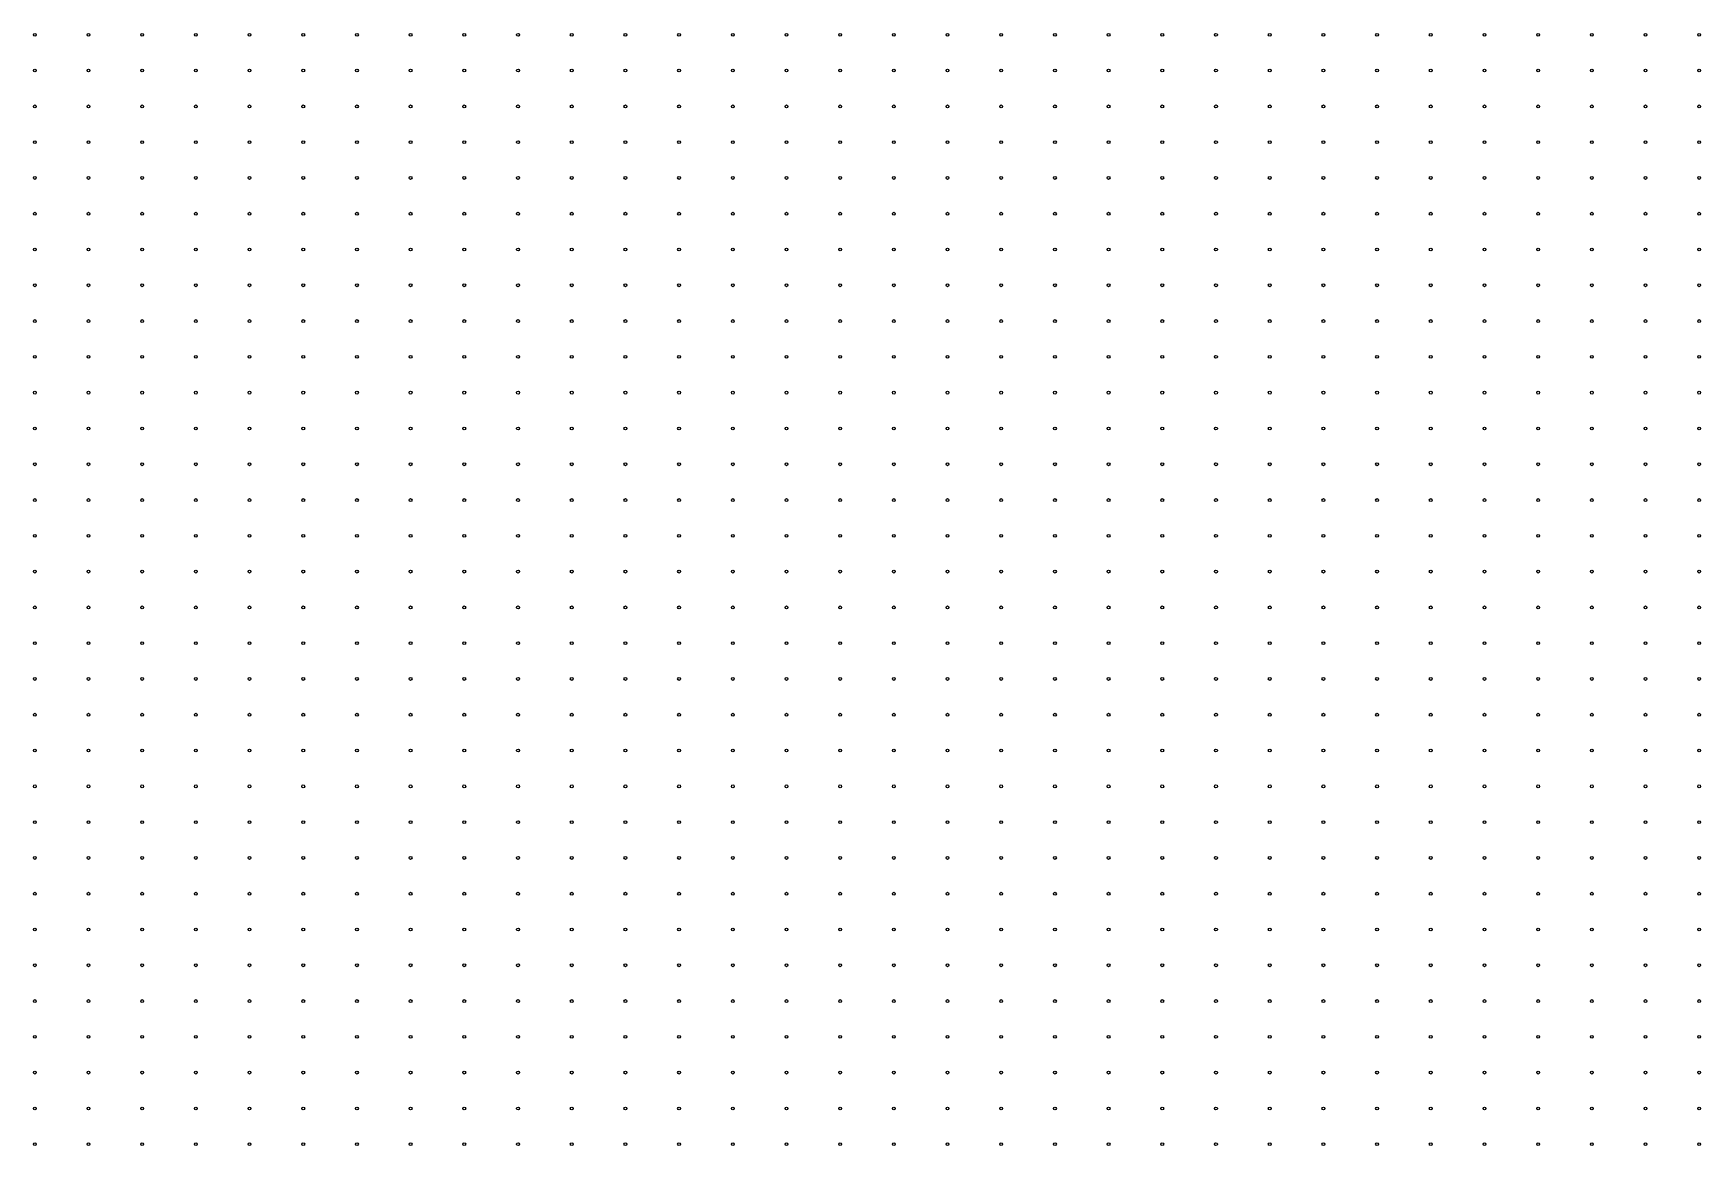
# Model space of a CAD drawing. Extents: x -281 to 301, y -184 to 204.
import ezdxf

# ---------------------------------------------------------------- set-up
doc = ezdxf.new("R2010")
doc.units = 0

msp = doc.modelspace()

# ---------------------------------------------------------------- linework, layer by layer
at = {"layer": 'VIA'}
for centre in [(-280.625, 203.75), (-261.875, 203.75), (-243.125, 203.75), (-224.375, 203.75), (-205.625, 203.75), (-186.875, 203.75), (-168.125, 203.75), (-149.375, 203.75), (-130.625, 203.75), (-111.875, 203.75), (-93.125, 203.75), (-74.375, 203.75), (-55.625, 203.75), (-36.875, 203.75), (-18.125, 203.75), (0.625, 203.75), (19.375, 203.75), (38.125, 203.75), (56.875, 203.75), (75.625, 203.75), (94.375, 203.75), (113.125, 203.75), (131.875, 203.75), (150.625, 203.75), (169.375, 203.75), (188.125, 203.75), (206.875, 203.75), (225.625, 203.75), (244.375, 203.75), (263.125, 203.75), (281.875, 203.75), (300.625, 203.75), (-280.625, 191.25), (-261.875, 191.25), (-243.125, 191.25), (-224.375, 191.25), (-205.625, 191.25), (-186.875, 191.25), (-168.125, 191.25), (-149.375, 191.25), (-130.625, 191.25), (-111.875, 191.25), (-93.125, 191.25), (-74.375, 191.25), (-55.625, 191.25), (-36.875, 191.25), (-18.125, 191.25), (0.625, 191.25), (19.375, 191.25), (38.125, 191.25), (56.875, 191.25), (75.625, 191.25), (94.375, 191.25), (113.125, 191.25), (131.875, 191.25), (150.625, 191.25), (169.375, 191.25), (188.125, 191.25), (206.875, 191.25), (225.625, 191.25), (244.375, 191.25), (263.125, 191.25), (281.875, 191.25), (300.625, 191.25), (-280.625, 178.75), (-261.875, 178.75), (-243.125, 178.75), (-224.375, 178.75), (-205.625, 178.75), (-186.875, 178.75), (-168.125, 178.75), (-149.375, 178.75), (-130.625, 178.75), (-111.875, 178.75), (-93.125, 178.75), (-74.375, 178.75), (-55.625, 178.75), (-36.875, 178.75), (-18.125, 178.75), (0.625, 178.75), (19.375, 178.75), (38.125, 178.75), (56.875, 178.75), (75.625, 178.75), (94.375, 178.75), (113.125, 178.75), (131.875, 178.75), (150.625, 178.75), (169.375, 178.75), (188.125, 178.75), (206.875, 178.75), (225.625, 178.75), (244.375, 178.75), (263.125, 178.75), (281.875, 178.75), (300.625, 178.75), (-280.625, 166.25), (-261.875, 166.25), (-243.125, 166.25), (-224.375, 166.25), (-205.625, 166.25), (-186.875, 166.25), (-168.125, 166.25), (-149.375, 166.25), (-130.625, 166.25), (-111.875, 166.25), (-93.125, 166.25), (-74.375, 166.25), (-55.625, 166.25), (-36.875, 166.25), (-18.125, 166.25), (0.625, 166.25), (19.375, 166.25), (38.125, 166.25), (56.875, 166.25), (75.625, 166.25), (94.375, 166.25), (113.125, 166.25), (131.875, 166.25), (150.625, 166.25), (169.375, 166.25), (188.125, 166.25), (206.875, 166.25), (225.625, 166.25), (244.375, 166.25), (263.125, 166.25), (281.875, 166.25), (300.625, 166.25), (-280.625, 153.75), (-261.875, 153.75), (-243.125, 153.75), (-224.375, 153.75), (-205.625, 153.75), (-186.875, 153.75), (-168.125, 153.75), (-149.375, 153.75), (-130.625, 153.75), (-111.875, 153.75), (-93.125, 153.75), (-74.375, 153.75), (-55.625, 153.75), (-36.875, 153.75), (-18.125, 153.75), (0.625, 153.75), (19.375, 153.75), (38.125, 153.75), (56.875, 153.75), (75.625, 153.75), (94.375, 153.75), (113.125, 153.75), (131.875, 153.75), (150.625, 153.75), (169.375, 153.75), (188.125, 153.75), (206.875, 153.75), (225.625, 153.75), (244.375, 153.75), (263.125, 153.75), (281.875, 153.75), (300.625, 153.75), (-280.625, 141.25), (-261.875, 141.25), (-243.125, 141.25), (-224.375, 141.25), (-205.625, 141.25), (-186.875, 141.25), (-168.125, 141.25), (-149.375, 141.25), (-130.625, 141.25), (-111.875, 141.25), (-93.125, 141.25), (-74.375, 141.25), (-55.625, 141.25), (-36.875, 141.25), (-18.125, 141.25), (0.625, 141.25), (19.375, 141.25), (38.125, 141.25), (56.875, 141.25), (75.625, 141.25), (94.375, 141.25), (113.125, 141.25), (131.875, 141.25), (150.625, 141.25), (169.375, 141.25), (188.125, 141.25), (206.875, 141.25), (225.625, 141.25), (244.375, 141.25), (263.125, 141.25), (281.875, 141.25), (300.625, 141.25), (-280.625, 128.75), (-261.875, 128.75), (-243.125, 128.75), (-224.375, 128.75), (-205.625, 128.75), (-186.875, 128.75), (-168.125, 128.75), (-149.375, 128.75), (-130.625, 128.75), (-111.875, 128.75), (-93.125, 128.75), (-74.375, 128.75), (-55.625, 128.75), (-36.875, 128.75), (-18.125, 128.75), (0.625, 128.75), (19.375, 128.75), (38.125, 128.75), (56.875, 128.75), (75.625, 128.75), (94.375, 128.75), (113.125, 128.75), (131.875, 128.75), (150.625, 128.75), (169.375, 128.75), (188.125, 128.75), (206.875, 128.75), (225.625, 128.75), (244.375, 128.75), (263.125, 128.75), (281.875, 128.75), (300.625, 128.75), (-280.625, 116.25), (-261.875, 116.25), (-243.125, 116.25), (-224.375, 116.25), (-205.625, 116.25), (-186.875, 116.25), (-168.125, 116.25), (-149.375, 116.25), (-130.625, 116.25), (-111.875, 116.25), (-93.125, 116.25), (-74.375, 116.25), (-55.625, 116.25), (-36.875, 116.25), (-18.125, 116.25), (0.625, 116.25), (19.375, 116.25), (38.125, 116.25), (56.875, 116.25), (75.625, 116.25), (94.375, 116.25), (113.125, 116.25), (131.875, 116.25), (150.625, 116.25), (169.375, 116.25), (188.125, 116.25), (206.875, 116.25), (225.625, 116.25), (244.375, 116.25), (263.125, 116.25), (281.875, 116.25), (300.625, 116.25), (-280.625, 103.75), (-261.875, 103.75), (-243.125, 103.75), (-224.375, 103.75), (-205.625, 103.75), (-186.875, 103.75), (-168.125, 103.75), (-149.375, 103.75), (-130.625, 103.75), (-111.875, 103.75), (-93.125, 103.75), (-74.375, 103.75), (-55.625, 103.75), (-36.875, 103.75), (-18.125, 103.75), (0.625, 103.75), (19.375, 103.75), (38.125, 103.75), (56.875, 103.75), (75.625, 103.75), (94.375, 103.75), (113.125, 103.75), (131.875, 103.75), (150.625, 103.75), (169.375, 103.75), (188.125, 103.75), (206.875, 103.75), (225.625, 103.75), (244.375, 103.75), (263.125, 103.75), (281.875, 103.75), (300.625, 103.75), (-280.625, 91.25), (-261.875, 91.25), (-243.125, 91.25), (-224.375, 91.25), (-205.625, 91.25), (-186.875, 91.25), (-168.125, 91.25), (-149.375, 91.25), (-130.625, 91.25), (-111.875, 91.25), (-93.125, 91.25), (-74.375, 91.25), (-55.625, 91.25), (-36.875, 91.25), (-18.125, 91.25), (0.625, 91.25), (19.375, 91.25), (38.125, 91.25), (56.875, 91.25), (75.625, 91.25), (94.375, 91.25), (113.125, 91.25), (131.875, 91.25), (150.625, 91.25), (169.375, 91.25), (188.125, 91.25), (206.875, 91.25), (225.625, 91.25), (244.375, 91.25), (263.125, 91.25), (281.875, 91.25), (300.625, 91.25), (-280.625, 78.75), (-261.875, 78.75), (-243.125, 78.75), (-224.375, 78.75), (-205.625, 78.75), (-186.875, 78.75), (-168.125, 78.75), (-149.375, 78.75), (-130.625, 78.75), (-111.875, 78.75), (-93.125, 78.75), (-74.375, 78.75), (-55.625, 78.75), (-36.875, 78.75), (-18.125, 78.75), (0.625, 78.75), (19.375, 78.75), (38.125, 78.75), (56.875, 78.75), (75.625, 78.75), (94.375, 78.75), (113.125, 78.75), (131.875, 78.75), (150.625, 78.75), (169.375, 78.75), (188.125, 78.75), (206.875, 78.75), (225.625, 78.75), (244.375, 78.75), (263.125, 78.75), (281.875, 78.75), (300.625, 78.75), (-280.625, 66.25), (-261.875, 66.25), (-243.125, 66.25), (-224.375, 66.25), (-205.625, 66.25), (-186.875, 66.25), (-168.125, 66.25), (-149.375, 66.25), (-130.625, 66.25), (-111.875, 66.25), (-93.125, 66.25), (-74.375, 66.25), (-55.625, 66.25), (-36.875, 66.25), (-18.125, 66.25), (0.625, 66.25), (19.375, 66.25), (38.125, 66.25), (56.875, 66.25), (75.625, 66.25), (94.375, 66.25), (113.125, 66.25), (131.875, 66.25), (150.625, 66.25), (169.375, 66.25), (188.125, 66.25), (206.875, 66.25), (225.625, 66.25), (244.375, 66.25), (263.125, 66.25), (281.875, 66.25), (300.625, 66.25), (-280.625, 53.75), (-261.875, 53.75), (-243.125, 53.75), (-224.375, 53.75), (-205.625, 53.75), (-186.875, 53.75), (-168.125, 53.75), (-149.375, 53.75), (-130.625, 53.75), (-111.875, 53.75), (-93.125, 53.75), (-74.375, 53.75), (-55.625, 53.75), (-36.875, 53.75), (-18.125, 53.75), (0.625, 53.75), (19.375, 53.75), (38.125, 53.75), (56.875, 53.75), (75.625, 53.75), (94.375, 53.75), (113.125, 53.75), (131.875, 53.75), (150.625, 53.75), (169.375, 53.75), (188.125, 53.75), (206.875, 53.75), (225.625, 53.75), (244.375, 53.75), (263.125, 53.75), (281.875, 53.75), (300.625, 53.75), (-280.625, 41.25), (-261.875, 41.25), (-243.125, 41.25), (-224.375, 41.25), (-205.625, 41.25), (-186.875, 41.25), (-168.125, 41.25), (-149.375, 41.25), (-130.625, 41.25), (-111.875, 41.25), (-93.125, 41.25), (-74.375, 41.25), (-55.625, 41.25), (-36.875, 41.25), (-18.125, 41.25), (0.625, 41.25), (19.375, 41.25), (38.125, 41.25), (56.875, 41.25), (75.625, 41.25), (94.375, 41.25), (113.125, 41.25), (131.875, 41.25), (150.625, 41.25), (169.375, 41.25), (188.125, 41.25), (206.875, 41.25), (225.625, 41.25), (244.375, 41.25), (263.125, 41.25), (281.875, 41.25), (300.625, 41.25), (-280.625, 28.75), (-261.875, 28.75), (-243.125, 28.75), (-224.375, 28.75), (-205.625, 28.75), (-186.875, 28.75), (-168.125, 28.75), (-149.375, 28.75), (-130.625, 28.75), (-111.875, 28.75), (-93.125, 28.75), (-74.375, 28.75), (-55.625, 28.75), (-36.875, 28.75), (-18.125, 28.75), (0.625, 28.75), (19.375, 28.75), (38.125, 28.75), (56.875, 28.75), (75.625, 28.75), (94.375, 28.75), (113.125, 28.75), (131.875, 28.75), (150.625, 28.75), (169.375, 28.75), (188.125, 28.75), (206.875, 28.75), (225.625, 28.75), (244.375, 28.75), (263.125, 28.75), (281.875, 28.75), (300.625, 28.75), (-280.625, 16.25), (-261.875, 16.25), (-243.125, 16.25), (-224.375, 16.25), (-205.625, 16.25), (-186.875, 16.25), (-168.125, 16.25), (-149.375, 16.25), (-130.625, 16.25), (-111.875, 16.25), (-93.125, 16.25), (-74.375, 16.25), (-55.625, 16.25), (-36.875, 16.25), (-18.125, 16.25), (0.625, 16.25), (19.375, 16.25), (38.125, 16.25), (56.875, 16.25), (75.625, 16.25), (94.375, 16.25), (113.125, 16.25), (131.875, 16.25), (150.625, 16.25), (169.375, 16.25), (188.125, 16.25), (206.875, 16.25), (225.625, 16.25), (244.375, 16.25), (263.125, 16.25), (281.875, 16.25), (300.625, 16.25), (-280.625, 3.75), (-261.875, 3.75), (-243.125, 3.75), (-224.375, 3.75), (-205.625, 3.75), (-186.875, 3.75), (-168.125, 3.75), (-149.375, 3.75), (-130.625, 3.75), (-111.875, 3.75), (-93.125, 3.75), (-74.375, 3.75), (-55.625, 3.75), (-36.875, 3.75), (-18.125, 3.75), (0.625, 3.75), (19.375, 3.75), (38.125, 3.75), (56.875, 3.75), (75.625, 3.75), (94.375, 3.75), (113.125, 3.75), (131.875, 3.75), (150.625, 3.75), (169.375, 3.75), (188.125, 3.75), (206.875, 3.75), (225.625, 3.75), (244.375, 3.75), (263.125, 3.75), (281.875, 3.75), (300.625, 3.75), (-280.625, -8.75), (-261.875, -8.75), (-243.125, -8.75), (-224.375, -8.75), (-205.625, -8.75), (-186.875, -8.75), (-168.125, -8.75), (-149.375, -8.75), (-130.625, -8.75), (-111.875, -8.75), (-93.125, -8.75), (-74.375, -8.75), (-55.625, -8.75), (-36.875, -8.75), (-18.125, -8.75), (0.625, -8.75), (19.375, -8.75), (38.125, -8.75), (56.875, -8.75), (75.625, -8.75), (94.375, -8.75), (113.125, -8.75), (131.875, -8.75), (150.625, -8.75), (169.375, -8.75), (188.125, -8.75), (206.875, -8.75), (225.625, -8.75), (244.375, -8.75), (263.125, -8.75), (281.875, -8.75), (300.625, -8.75), (-280.625, -21.25), (-261.875, -21.25), (-243.125, -21.25), (-224.375, -21.25), (-205.625, -21.25), (-186.875, -21.25), (-168.125, -21.25), (-149.375, -21.25), (-130.625, -21.25), (-111.875, -21.25), (-93.125, -21.25), (-74.375, -21.25), (-55.625, -21.25), (-36.875, -21.25), (-18.125, -21.25), (0.625, -21.25), (19.375, -21.25), (38.125, -21.25), (56.875, -21.25), (75.625, -21.25), (94.375, -21.25), (113.125, -21.25), (131.875, -21.25), (150.625, -21.25), (169.375, -21.25), (188.125, -21.25), (206.875, -21.25), (225.625, -21.25), (244.375, -21.25), (263.125, -21.25), (281.875, -21.25), (300.625, -21.25), (-280.625, -33.75), (-261.875, -33.75), (-243.125, -33.75), (-224.375, -33.75), (-205.625, -33.75), (-186.875, -33.75), (-168.125, -33.75), (-149.375, -33.75), (-130.625, -33.75), (-111.875, -33.75), (-93.125, -33.75), (-74.375, -33.75), (-55.625, -33.75), (-36.875, -33.75), (-18.125, -33.75), (0.625, -33.75), (19.375, -33.75), (38.125, -33.75), (56.875, -33.75), (75.625, -33.75), (94.375, -33.75), (113.125, -33.75), (131.875, -33.75), (150.625, -33.75), (169.375, -33.75), (188.125, -33.75), (206.875, -33.75), (225.625, -33.75), (244.375, -33.75), (263.125, -33.75), (281.875, -33.75), (300.625, -33.75), (-280.625, -46.25), (-261.875, -46.25), (-243.125, -46.25), (-224.375, -46.25), (-205.625, -46.25), (-186.875, -46.25), (-168.125, -46.25), (-149.375, -46.25), (-130.625, -46.25), (-111.875, -46.25), (-93.125, -46.25), (-74.375, -46.25), (-55.625, -46.25), (-36.875, -46.25), (-18.125, -46.25), (0.625, -46.25), (19.375, -46.25), (38.125, -46.25), (56.875, -46.25), (75.625, -46.25), (94.375, -46.25), (113.125, -46.25), (131.875, -46.25), (150.625, -46.25), (169.375, -46.25), (188.125, -46.25), (206.875, -46.25), (225.625, -46.25), (244.375, -46.25), (263.125, -46.25), (281.875, -46.25), (300.625, -46.25), (-280.625, -58.75), (-261.875, -58.75), (-243.125, -58.75), (-224.375, -58.75), (-205.625, -58.75), (-186.875, -58.75), (-168.125, -58.75), (-149.375, -58.75), (-130.625, -58.75), (-111.875, -58.75), (-93.125, -58.75), (-74.375, -58.75), (-55.625, -58.75), (-36.875, -58.75), (-18.125, -58.75), (0.625, -58.75), (19.375, -58.75), (38.125, -58.75), (56.875, -58.75), (75.625, -58.75), (94.375, -58.75), (113.125, -58.75), (131.875, -58.75), (150.625, -58.75), (169.375, -58.75), (188.125, -58.75), (206.875, -58.75), (225.625, -58.75), (244.375, -58.75), (263.125, -58.75), (281.875, -58.75), (300.625, -58.75), (-280.625, -71.25), (-261.875, -71.25), (-243.125, -71.25), (-224.375, -71.25), (-205.625, -71.25), (-186.875, -71.25), (-168.125, -71.25), (-149.375, -71.25), (-130.625, -71.25), (-111.875, -71.25), (-93.125, -71.25), (-74.375, -71.25), (-55.625, -71.25), (-36.875, -71.25), (-18.125, -71.25), (0.625, -71.25), (19.375, -71.25), (38.125, -71.25), (56.875, -71.25), (75.625, -71.25), (94.375, -71.25), (113.125, -71.25), (131.875, -71.25), (150.625, -71.25), (169.375, -71.25), (188.125, -71.25), (206.875, -71.25), (225.625, -71.25), (244.375, -71.25), (263.125, -71.25), (281.875, -71.25), (300.625, -71.25), (-280.625, -83.75), (-261.875, -83.75), (-243.125, -83.75), (-224.375, -83.75), (-205.625, -83.75), (-186.875, -83.75), (-168.125, -83.75), (-149.375, -83.75), (-130.625, -83.75), (-111.875, -83.75), (-93.125, -83.75), (-74.375, -83.75), (-55.625, -83.75), (-36.875, -83.75), (-18.125, -83.75), (0.625, -83.75), (19.375, -83.75), (38.125, -83.75), (56.875, -83.75), (75.625, -83.75), (94.375, -83.75), (113.125, -83.75), (131.875, -83.75), (150.625, -83.75), (169.375, -83.75), (188.125, -83.75), (206.875, -83.75), (225.625, -83.75), (244.375, -83.75), (263.125, -83.75), (281.875, -83.75), (300.625, -83.75), (-280.625, -96.25), (-261.875, -96.25), (-243.125, -96.25), (-224.375, -96.25), (-205.625, -96.25), (-186.875, -96.25), (-168.125, -96.25), (-149.375, -96.25), (-130.625, -96.25), (-111.875, -96.25), (-93.125, -96.25), (-74.375, -96.25), (-55.625, -96.25), (-36.875, -96.25), (-18.125, -96.25), (0.625, -96.25), (19.375, -96.25), (38.125, -96.25), (56.875, -96.25), (75.625, -96.25), (94.375, -96.25), (113.125, -96.25), (131.875, -96.25), (150.625, -96.25), (169.375, -96.25), (188.125, -96.25), (206.875, -96.25), (225.625, -96.25), (244.375, -96.25), (263.125, -96.25), (281.875, -96.25), (300.625, -96.25), (-280.625, -108.75), (-261.875, -108.75), (-243.125, -108.75), (-224.375, -108.75), (-205.625, -108.75), (-186.875, -108.75), (-168.125, -108.75), (-149.375, -108.75), (-130.625, -108.75), (-111.875, -108.75), (-93.125, -108.75), (-74.375, -108.75), (-55.625, -108.75), (-36.875, -108.75), (-18.125, -108.75), (0.625, -108.75), (19.375, -108.75), (38.125, -108.75), (56.875, -108.75), (75.625, -108.75), (94.375, -108.75), (113.125, -108.75), (131.875, -108.75), (150.625, -108.75), (169.375, -108.75), (188.125, -108.75), (206.875, -108.75), (225.625, -108.75), (244.375, -108.75), (263.125, -108.75), (281.875, -108.75), (300.625, -108.75), (-280.625, -121.25), (-261.875, -121.25), (-243.125, -121.25), (-224.375, -121.25), (-205.625, -121.25), (-186.875, -121.25), (-168.125, -121.25), (-149.375, -121.25), (-130.625, -121.25), (-111.875, -121.25), (-93.125, -121.25), (-74.375, -121.25), (-55.625, -121.25), (-36.875, -121.25), (-18.125, -121.25), (0.625, -121.25), (19.375, -121.25), (38.125, -121.25), (56.875, -121.25), (75.625, -121.25), (94.375, -121.25), (113.125, -121.25), (131.875, -121.25), (150.625, -121.25), (169.375, -121.25), (188.125, -121.25), (206.875, -121.25), (225.625, -121.25), (244.375, -121.25), (263.125, -121.25), (281.875, -121.25), (300.625, -121.25), (-280.625, -133.75), (-261.875, -133.75), (-243.125, -133.75), (-224.375, -133.75), (-205.625, -133.75), (-186.875, -133.75), (-168.125, -133.75), (-149.375, -133.75), (-130.625, -133.75), (-111.875, -133.75), (-93.125, -133.75), (-74.375, -133.75), (-55.625, -133.75), (-36.875, -133.75), (-18.125, -133.75), (0.625, -133.75), (19.375, -133.75), (38.125, -133.75), (56.875, -133.75), (75.625, -133.75), (94.375, -133.75), (113.125, -133.75), (131.875, -133.75), (150.625, -133.75), (169.375, -133.75), (188.125, -133.75), (206.875, -133.75), (225.625, -133.75), (244.375, -133.75), (263.125, -133.75), (281.875, -133.75), (300.625, -133.75), (-280.625, -146.25), (-261.875, -146.25), (-243.125, -146.25), (-224.375, -146.25), (-205.625, -146.25), (-186.875, -146.25), (-168.125, -146.25), (-149.375, -146.25), (-130.625, -146.25), (-111.875, -146.25), (-93.125, -146.25), (-74.375, -146.25), (-55.625, -146.25), (-36.875, -146.25), (-18.125, -146.25), (0.625, -146.25), (19.375, -146.25), (38.125, -146.25), (56.875, -146.25), (75.625, -146.25), (94.375, -146.25), (113.125, -146.25), (131.875, -146.25), (150.625, -146.25), (169.375, -146.25), (188.125, -146.25), (206.875, -146.25), (225.625, -146.25), (244.375, -146.25), (263.125, -146.25), (281.875, -146.25), (300.625, -146.25), (-280.625, -158.75), (-261.875, -158.75), (-243.125, -158.75), (-224.375, -158.75), (-205.625, -158.75), (-186.875, -158.75), (-168.125, -158.75), (-149.375, -158.75), (-130.625, -158.75), (-111.875, -158.75), (-93.125, -158.75), (-74.375, -158.75), (-55.625, -158.75), (-36.875, -158.75), (-18.125, -158.75), (0.625, -158.75), (19.375, -158.75), (38.125, -158.75), (56.875, -158.75), (75.625, -158.75), (94.375, -158.75), (113.125, -158.75), (131.875, -158.75), (150.625, -158.75), (169.375, -158.75), (188.125, -158.75), (206.875, -158.75), (225.625, -158.75), (244.375, -158.75), (263.125, -158.75), (281.875, -158.75), (300.625, -158.75), (-280.625, -171.25), (-261.875, -171.25), (-243.125, -171.25), (-224.375, -171.25), (-205.625, -171.25), (-186.875, -171.25), (-168.125, -171.25), (-149.375, -171.25), (-130.625, -171.25), (-111.875, -171.25), (-93.125, -171.25), (-74.375, -171.25), (-55.625, -171.25), (-36.875, -171.25), (-18.125, -171.25), (0.625, -171.25), (19.375, -171.25), (38.125, -171.25), (56.875, -171.25), (75.625, -171.25), (94.375, -171.25), (113.125, -171.25), (131.875, -171.25), (150.625, -171.25), (169.375, -171.25), (188.125, -171.25), (206.875, -171.25), (225.625, -171.25), (244.375, -171.25), (263.125, -171.25), (281.875, -171.25), (300.625, -171.25), (-280.625, -183.75), (-261.875, -183.75), (-243.125, -183.75), (-224.375, -183.75), (-205.625, -183.75), (-186.875, -183.75), (-168.125, -183.75), (-149.375, -183.75), (-130.625, -183.75), (-111.875, -183.75), (-93.125, -183.75), (-74.375, -183.75), (-55.625, -183.75), (-36.875, -183.75), (-18.125, -183.75), (0.625, -183.75), (19.375, -183.75), (38.125, -183.75), (56.875, -183.75), (75.625, -183.75), (94.375, -183.75), (113.125, -183.75), (131.875, -183.75), (150.625, -183.75), (169.375, -183.75), (188.125, -183.75), (206.875, -183.75), (225.625, -183.75), (244.375, -183.75), (263.125, -183.75), (281.875, -183.75), (300.625, -183.75)]:
    msp.add_circle(centre, 0.5, dxfattribs=at)

doc.saveas('drawing.dxf')
